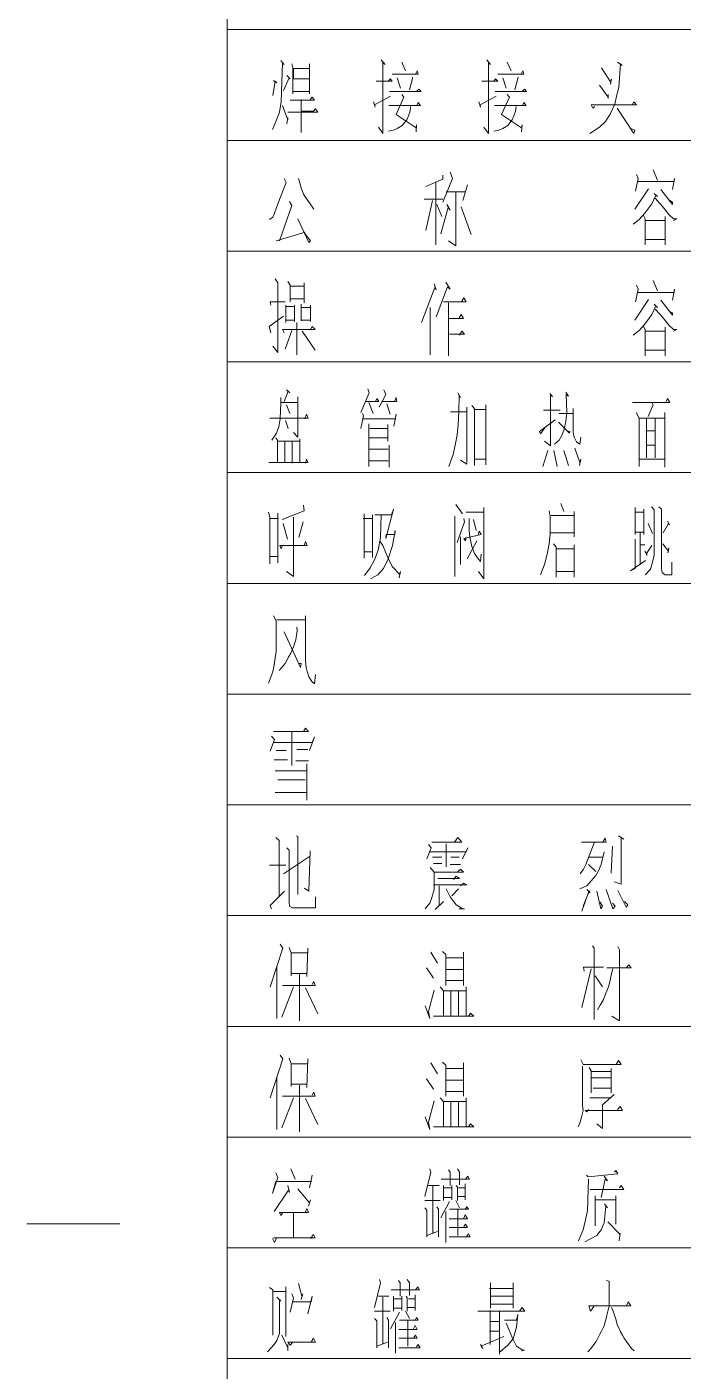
# Model space of a CAD drawing. Header units: millimetres. Extents: x 0 to 829, y 0 to 586.
# Drawn here: x 609.6 to 650.5, y 415.3 to 499 of the extents above; entities that cross this region are included whole.
import ezdxf

# ---------------------------------------------------------------- set-up
doc = ezdxf.new("R2010")
doc.units = ezdxf.units.MM

msp = doc.modelspace()

# ---------------------------------------------------------------- linework, layer by layer
at = {"color": 0, "lineweight": 0}
for points in [[(622.070694, 575.772139), (622.070694, 332.253167)], [(769.958667, 498.873639), (622.070694, 498.873639)], [(625.407972, 496.940417), (625.616111, 496.693472), (625.510278, 496.79225), (625.44325, 494.375722), (625.337417, 493.737194), (625.097528, 493.144528), (624.889389, 492.650639)], [(626.095889, 496.742861), (626.166444, 496.495917), (626.166444, 494.869611), (626.166444, 495.017778), (627.200083, 495.017778), (627.200083, 494.869611), (627.200083, 496.742861), (627.200083, 496.446528), (626.201722, 496.446528), (626.201722, 495.808), (627.168333, 495.808)], [(631.669778, 496.989806), (631.909667, 496.693472), (631.772083, 496.79225), (631.772083, 492.403694), (631.496917, 492.798806)], [(632.946833, 496.841639), (633.186722, 496.298361)], [(638.242028, 496.989806), (638.485444, 496.693472), (638.344333, 496.79225), (638.344333, 492.403694), (638.069167, 492.798806)], [(639.519083, 496.841639), (639.758972, 496.298361)], [(646.401778, 496.841639), (646.676944, 496.644083), (646.574639, 496.742861), (646.472333, 495.264722), (646.33475, 494.721444), (646.228917, 494.227556), (645.95375, 493.638417), (645.643306, 493.144528), (645.262306, 492.798806), (644.676694, 492.403694)], [(625.785444, 496.005556), (625.993583, 495.808), (625.926556, 495.857389), (625.580833, 495.067167)], [(632.361222, 496.100806), (633.980472, 496.100806), (633.913444, 496.298361), (633.807611, 496.100806)], [(633.63475, 495.906778), (633.430139, 495.116556)], [(638.933472, 496.100806), (640.552722, 496.100806), (640.485694, 496.298361), (640.383389, 496.100806)], [(640.210528, 495.906778), (640.002389, 495.116556)], [(645.403417, 496.495917), (645.95375, 495.610444), (646.024306, 495.808), (645.95375, 495.462278)], [(624.959944, 495.709222), (625.164556, 495.561056), (625.06225, 495.659833), (624.924667, 494.770833)], [(631.359333, 495.659833), (632.361222, 495.659833), (632.220111, 495.808), (632.117806, 495.659833)], [(632.188361, 495.017778), (634.153333, 495.017778), (634.01575, 495.165944), (633.878167, 495.017778)], [(632.671667, 495.857389), (632.876278, 495.215333)], [(637.931583, 495.659833), (638.933472, 495.659833), (638.795889, 495.808), (638.690056, 495.659833)], [(638.760611, 495.017778), (640.725583, 495.017778), (640.588, 495.165944), (640.450417, 495.017778)], [(639.243917, 495.857389), (639.448528, 495.215333)], [(645.262306, 495.412889), (645.816167, 494.672056), (645.816167, 494.820222), (645.816167, 494.573278)], [(625.856, 493.737194), (627.718667, 493.737194), (627.581083, 493.93475), (627.4435, 493.786583), (626.685028, 493.786583), (626.685028, 494.523889), (626.685028, 492.453083)], [(625.993583, 494.4745), (627.514056, 494.4745), (627.372944, 494.672056), (627.235361, 494.523889)], [(631.186472, 494.375722), (631.288778, 494.033528), (631.257028, 494.181694), (632.255389, 494.721444)], [(632.153083, 494.132306), (634.118056, 494.132306), (633.980472, 494.326333), (633.913444, 494.181694)], [(632.946833, 494.820222), (633.084417, 494.672056), (632.601111, 493.589028), (633.842889, 492.749417), (633.878167, 492.946972), (633.842889, 492.502472)], [(637.758722, 494.375722), (637.861028, 494.033528), (637.829278, 494.181694), (638.827639, 494.721444)], [(638.725333, 494.132306), (640.693833, 494.132306), (640.552722, 494.326333), (640.485694, 494.181694)], [(639.519083, 494.820222), (639.656667, 494.672056), (639.173361, 493.589028), (640.415139, 492.749417), (640.450417, 492.946972), (640.415139, 492.502472)], [(644.987139, 494.082917), (644.849556, 493.984139), (644.74725, 494.181694), (647.576528, 494.181694), (647.403667, 494.375722), (647.297833, 494.181694)], [(625.510278, 494.132306), (625.856, 493.243306), (625.856, 493.391472), (625.785444, 492.996361)], [(633.497167, 494.082917), (633.465417, 493.786583), (633.359583, 493.49025), (633.257278, 493.243306), (632.982111, 492.897583), (632.671667, 492.700028), (632.42825, 492.60125), (632.117806, 492.551861)], [(640.072944, 494.082917), (640.037667, 493.786583), (639.931833, 493.49025), (639.829528, 493.243306), (639.554361, 492.897583), (639.243917, 492.700028), (639.0005, 492.60125), (638.690056, 492.551861)], [(646.3665, 493.984139), (647.403667, 492.403694), (647.470694, 492.60125), (647.230806, 492.700028)], [(696.012917, 491.969778), (622.070694, 491.969778)], [(648.610167, 490.138861), (648.885333, 489.496806)], [(625.616111, 489.595583), (625.753694, 489.348639), (625.235111, 488.018667), (625.132806, 487.722333), (625.026972, 487.426), (624.924667, 487.179056), (624.716528, 487.030889)], [(626.512167, 489.595583), (626.685028, 489.002917), (626.822611, 488.611333), (627.03075, 488.315), (627.235361, 488.018667), (627.478778, 487.672944)], [(635.515056, 489.793139), (635.515056, 489.546194), (634.446139, 489.101694)], [(635.067028, 489.348639), (635.067028, 485.453972)], [(635.966611, 489.990694), (636.104194, 489.595583), (635.515056, 488.117444)], [(637.035528, 489.200472), (636.756833, 488.216222)], [(647.573, 489.842528), (647.678833, 489.595583), (647.505972, 488.805361), (647.643556, 489.398028), (649.918972, 489.398028), (649.95425, 489.595583), (649.816667, 488.904139)], [(635.723194, 488.755972), (636.929694, 488.755972)], [(636.308806, 488.755972), (636.308806, 485.404583), (635.860778, 485.700917)], [(648.677194, 488.657194), (648.885333, 488.463167), (648.783028, 488.561944), (648.539611, 488.018667), (648.091583, 487.426), (647.745861, 487.030889), (647.368389, 486.738083)], [(648.331472, 488.953528), (647.470694, 487.672944)], [(648.74775, 488.364389), (649.058194, 488.018667), (649.298083, 487.722333), (649.608528, 487.327222), (649.887222, 487.080278), (650.091833, 487.080278), (649.887222, 486.9815)], [(649.093472, 488.904139), (649.816667, 487.969278), (649.816667, 488.117444), (649.643806, 488.216222)], [(625.958306, 488.166833), (626.095889, 487.919889), (625.337417, 485.700917)], [(634.343833, 488.315), (635.515056, 488.315)], [(634.858889, 488.216222), (634.446139, 486.342972)], [(635.137583, 487.969278), (635.448028, 487.228444)], [(635.860778, 487.8705), (635.377472, 486.145417)], [(635.758472, 487.969278), (635.966611, 487.623556)], [(636.654528, 487.821111), (637.275417, 486.096028)], [(626.476889, 487.080278), (627.168333, 485.602139), (627.270639, 485.700917), (626.889639, 486.194806)], [(648.021028, 487.277833), (648.126861, 487.080278), (648.126861, 485.453972), (648.126861, 485.799694), (649.368639, 485.799694), (649.368639, 485.453972), (649.368639, 487.228444), (649.368639, 486.9815), (648.162139, 486.9815)], [(625.132806, 485.700917), (626.924917, 486.244194)], [(696.012917, 485.069444), (622.070694, 485.069444)], [(625.06225, 483.333778), (625.235111, 483.086833), (625.235111, 478.751194), (624.924667, 479.146306)], [(625.856, 483.185611), (625.993583, 482.942194), (625.993583, 481.905028)], [(626.028861, 482.892806), (626.822611, 482.892806)], [(626.857889, 483.086833), (626.857889, 481.855639)], [(634.964722, 483.037444), (635.102306, 482.645861), (635, 482.794028), (634.170972, 480.624444)], [(635.687917, 483.136222), (635.966611, 482.69525), (635.79375, 482.843417), (635.102306, 480.970167)], [(647.573, 482.942194), (647.678833, 482.69525), (647.505972, 481.905028), (647.643556, 482.497694), (649.918972, 482.497694), (649.95425, 482.69525), (649.816667, 482.003806)], [(648.610167, 483.235), (648.885333, 482.596472)], [(624.787083, 481.707472), (624.751806, 481.905028), (625.683139, 481.905028)], [(625.718417, 481.707472), (625.718417, 480.624444)], [(626.028861, 482.102583), (626.857889, 482.102583)], [(626.26875, 481.707472), (626.26875, 480.673833)], [(626.685028, 481.756861), (626.685028, 480.723222)], [(627.270639, 481.707472), (627.270639, 480.673833)], [(635.550333, 481.905028), (636.964972, 481.905028), (636.827389, 482.151972), (636.689806, 481.954417)], [(635.860778, 481.855639), (635.860778, 478.553639), (635.860778, 480.871389), (636.792111, 480.871389), (636.654528, 481.118333), (636.516944, 480.920778)], [(648.677194, 481.756861), (648.885333, 481.559306), (648.783028, 481.658083), (648.539611, 481.118333), (648.091583, 480.525667), (647.745861, 480.130556), (647.368389, 479.834222)], [(648.331472, 482.053194), (647.470694, 480.772611)], [(649.093472, 482.003806), (649.816667, 481.068944), (649.816667, 481.213583), (649.643806, 481.312361)], [(624.787083, 479.982389), (624.68125, 480.3775), (625.580833, 481.019556)], [(625.718417, 481.608694), (626.201722, 481.608694)], [(626.685028, 481.559306), (627.270639, 481.559306)], [(634.721306, 481.559306), (634.721306, 478.603028)], [(648.74775, 481.460528), (649.058194, 481.118333), (649.298083, 480.822), (649.608528, 480.426889), (649.887222, 480.179944), (650.091833, 480.179944), (649.887222, 480.081167)], [(625.616111, 479.982389), (625.510278, 480.179944), (627.545806, 480.179944), (627.372944, 480.3775), (627.270639, 480.179944)], [(626.095889, 480.130556), (625.683139, 478.94875)], [(625.753694, 480.772611), (626.237, 480.772611)], [(626.406333, 480.624444), (626.406333, 478.603028)], [(626.720306, 480.772611), (627.235361, 480.772611)], [(626.752056, 480.081167), (627.545806, 478.899361)], [(635.931333, 479.883611), (636.862667, 479.883611), (636.689806, 480.081167), (636.552222, 479.834222)], [(648.021028, 480.3775), (648.126861, 480.179944), (648.126861, 478.553639), (648.126861, 478.899361), (649.368639, 478.899361), (649.368639, 478.553639), (649.368639, 480.328111), (649.368639, 480.081167), (648.162139, 480.081167)], [(696.012917, 478.169111), (622.070694, 478.169111)], [(625.407972, 475.939556), (625.407972, 475.643222), (625.376222, 474.609583), (625.288028, 474.115694), (625.139861, 473.720583), (624.847056, 473.279611)], [(625.436194, 475.643222), (626.473361, 475.643222), (626.473361, 475.988944), (626.473361, 473.477167), (626.20525, 473.769972)], [(625.76075, 476.433444), (625.968889, 476.235889), (625.880694, 476.334667), (625.616111, 475.692611)], [(630.833694, 476.482833), (630.921889, 476.235889), (630.389194, 475.004694)], [(630.685528, 475.692611), (631.514556, 475.692611), (631.394611, 475.890167), (631.306417, 475.692611)], [(631.839111, 476.433444), (631.959056, 476.137111), (631.542778, 475.350417)], [(631.750917, 475.692611), (632.639917, 475.692611), (632.608167, 475.939556), (632.49175, 475.692611)], [(636.439333, 476.235889), (636.615722, 475.939556), (636.527528, 476.087722), (636.495778, 475.054083), (636.467556, 474.263861), (636.407583, 473.625333), (636.291167, 473.082056), (636.143, 472.390611), (635.874889, 471.653306)], [(641.776861, 475.152861), (642.8105, 475.152861), (642.221361, 475.152861), (642.221361, 476.087722), (642.221361, 472.933889), (641.836833, 473.230222)], [(642.189611, 476.1865), (642.337778, 475.988944)], [(643.166806, 476.285278), (643.343194, 476.038333), (643.195028, 476.137111), (643.226778, 475.004694), (643.166806, 474.461417), (643.078611, 473.967528), (642.930444, 473.575944), (642.754056, 473.279611), (642.457722, 473.032667)], [(647.322528, 475.643222), (649.657917, 475.643222), (649.50975, 475.890167), (649.421556, 475.692611)], [(625.76075, 475.498583), (625.968889, 474.955306)], [(630.509139, 474.955306), (630.569111, 474.807139), (630.389194, 474.016917)], [(630.893667, 475.643222), (631.15825, 474.955306)], [(632.0155, 475.547972), (632.223639, 474.905917)], [(635.994833, 475.054083), (637.00025, 475.054083), (637.00025, 475.350417), (637.00025, 471.801472), (636.615722, 472.044889)], [(637.324806, 475.449194), (637.472972, 475.251639), (637.472972, 471.702694), (637.472972, 472.094278), (638.182056, 472.094278), (638.182056, 471.752083), (638.182056, 475.498583), (638.182056, 475.20225), (637.44475, 475.20225)], [(642.754056, 474.955306), (643.639528, 474.955306), (643.639528, 475.251639), (643.639528, 473.769972), (643.6995, 473.477167), (643.847667, 473.180833), (644.052278, 473.032667), (644.11225, 473.477167)], [(647.558889, 475.004694), (647.735278, 474.658972), (647.735278, 471.653306), (647.735278, 472.094278), (649.333361, 472.094278), (649.333361, 471.603917), (649.333361, 475.004694), (649.333361, 474.658972), (647.735278, 474.658972), (648.208, 474.658972), (648.208, 472.193056), (648.208, 472.983278), (648.740694, 472.983278), (648.740694, 472.193056), (648.740694, 474.658972), (648.740694, 473.86875), (648.208, 473.86875)], [(648.532556, 475.643222), (648.624278, 475.498583), (648.296194, 474.75775)], [(624.727111, 474.658972), (627.122472, 474.658972), (627.006056, 474.905917), (626.914333, 474.609583)], [(625.704306, 474.510806), (625.880694, 474.016917)], [(630.537361, 474.609583), (632.579944, 474.609583)], [(630.893667, 474.31325), (630.893667, 471.653306)], [(632.075472, 474.263861), (632.075472, 473.230222)], [(632.608167, 474.905917), (632.46, 474.165083)], [(641.865056, 474.066306), (641.600472, 473.674722), (641.5405, 473.819361), (642.514167, 474.560194)], [(642.722306, 474.412028), (643.403167, 473.720583), (643.431389, 473.819361), (643.255, 473.86875)], [(625.111639, 473.427778), (625.199833, 473.279611), (625.199833, 471.896722), (624.667139, 471.896722), (627.122472, 471.896722), (625.672556, 471.896722), (625.672556, 473.230222), (625.231583, 473.230222), (626.589778, 473.230222), (626.117056, 473.230222), (626.117056, 471.946111), (626.117056, 471.847333), (626.117056, 471.896722), (626.589778, 471.896722), (626.589778, 473.378389), (626.589778, 471.896722), (627.09425, 471.896722), (627.006056, 472.094278), (626.946083, 471.847333)], [(630.921889, 473.427778), (632.075472, 473.427778)], [(630.953639, 474.016917), (632.075472, 474.016917)], [(630.921889, 472.736333), (632.107222, 472.736333)], [(632.163667, 472.983278), (632.163667, 471.603917)], [(642.041444, 472.637556), (641.745111, 471.653306)], [(642.425972, 472.637556), (642.634111, 471.653306)], [(643.046861, 472.637556), (643.343194, 471.702694)], [(643.727722, 472.785722), (644.052278, 471.896722), (644.11225, 472.094278), (644.024056, 471.702694)], [(630.893667, 471.9955), (632.107222, 471.9955)], [(769.958667, 471.26525), (622.070694, 471.26525)], [(626.826139, 469.236778), (626.857889, 468.891056), (625.496167, 468.347778)], [(636.319389, 469.286167), (636.735667, 468.6935)], [(638.065639, 469.088611), (638.065639, 464.650667), (637.741083, 465.095167)], [(642.870472, 469.335556), (643.046861, 468.841667)], [(647.498917, 469.088611), (647.498917, 467.412917), (647.498917, 467.561083), (648.031611, 467.561083), (648.031611, 467.412917), (648.031611, 468.989833), (648.031611, 468.792278), (647.498917, 468.792278)], [(648.504333, 469.138), (648.680722, 468.940444), (648.680722, 466.132333), (648.564306, 465.687833), (648.444361, 465.243333), (648.119806, 464.897611)], [(648.977056, 469.138), (649.125222, 468.989833), (649.125222, 465.292722), (649.185194, 465.045778), (649.361583, 464.897611), (649.777861, 464.897611), (649.777861, 465.687833)], [(624.638917, 468.792278), (624.727111, 468.495944), (624.727111, 465.589056)], [(624.755333, 468.397167), (625.259806, 468.397167)], [(625.231583, 468.742889), (625.231583, 465.638444)], [(626.20525, 468.495944), (626.20525, 464.798833), (625.76075, 465.095167)], [(630.597333, 468.6935), (630.597333, 465.934778), (630.597333, 466.326361), (631.130028, 466.326361), (631.130028, 465.984167), (631.130028, 468.644111), (631.130028, 468.397167), (630.537361, 468.397167)], [(631.662722, 468.644111), (631.630972, 467.215361), (631.486333, 466.425139), (631.249972, 465.836), (630.981861, 465.342111), (630.625556, 464.848222)], [(631.278194, 468.644111), (632.311833, 468.644111), (632.431778, 468.989833), (631.959056, 467.165972), (631.987278, 467.412917), (632.519972, 467.412917), (632.548194, 467.659861), (632.371806, 466.721472), (632.107222, 465.885389), (631.810889, 465.292722), (631.454583, 464.897611), (631.010083, 464.650667)], [(636.259417, 468.545333), (636.259417, 464.798833)], [(636.823861, 468.397167), (636.852083, 468.199611), (636.407583, 466.919028)], [(636.940278, 468.792278), (638.093861, 468.792278)], [(637.148417, 468.397167), (637.148417, 468.104361), (637.148417, 467.70925), (637.176639, 467.412917), (637.236611, 467.067194), (637.324806, 466.672083), (637.472972, 466.231111), (637.649361, 465.984167), (637.8575, 465.737222), (637.88925, 466.181722)], [(637.413, 468.347778), (637.592917, 467.659861)], [(642.129639, 468.891056), (642.189611, 468.545333), (642.189611, 467.462306), (642.129639, 466.82025), (642.013222, 466.181722), (641.836833, 465.539667), (641.600472, 464.897611)], [(642.249583, 468.594722), (643.6995, 468.594722), (643.6995, 468.841667), (643.6995, 467.26475), (643.6995, 467.511694), (642.189611, 467.511694)], [(649.50975, 468.249), (649.629694, 468.005583), (649.569722, 468.104361), (649.245167, 467.511694)], [(625.556139, 468.104361), (625.820722, 467.116583)], [(626.797917, 468.199611), (626.529806, 467.215361)], [(636.972028, 467.215361), (636.912056, 467.017806), (636.823861, 467.165972), (637.88925, 467.412917), (637.769306, 467.610472), (637.709333, 467.412917)], [(647.79525, 467.511694), (647.79525, 465.589056), (647.79525, 466.770861), (648.091583, 466.770861)], [(648.296194, 468.104361), (648.564306, 467.462306)], [(625.524389, 466.721472), (625.436194, 466.523917), (625.348, 466.721472), (627.0625, 466.721472), (626.946083, 466.968417), (626.857889, 466.721472)], [(631.60275, 466.968417), (631.779139, 466.721472), (631.959056, 466.276972), (632.135444, 465.836), (632.371806, 465.3915), (632.816306, 464.947), (632.876278, 465.095167), (632.784556, 464.700056)], [(636.615722, 467.26475), (636.615722, 465.539667)], [(637.621139, 467.017806), (637.028472, 465.885389)], [(642.39775, 466.82025), (642.574139, 466.622694), (642.574139, 464.749444), (642.574139, 465.095167), (643.6995, 465.095167), (643.6995, 464.749444), (643.6995, 466.770861), (643.6995, 466.523917), (642.574139, 466.523917)], [(647.498917, 467.116583), (647.498917, 465.292722), (647.202583, 465.144556), (648.148028, 465.786611)], [(648.091583, 466.37575), (648.23975, 466.132333), (648.208, 466.231111), (648.532556, 466.721472)], [(649.213417, 466.82025), (649.569722, 466.37575), (649.597944, 466.573306), (649.537972, 466.276972)], [(624.755333, 466.033556), (625.199833, 466.033556)], [(696.012917, 464.364917), (622.070694, 464.364917)], [(624.959944, 462.336444), (625.132806, 462.040111), (625.132806, 460.117472), (625.06225, 459.722361), (625.026972, 459.426028), (624.959944, 459.030917), (624.854111, 458.688722), (624.6495, 458.145444)], [(625.164556, 462.0895), (626.924917, 462.0895)], [(626.406333, 461.645), (626.441611, 461.398056), (626.339306, 460.854778), (626.201722, 460.413806), (626.028861, 460.018694), (625.891278, 459.77175), (625.683139, 459.376639), (625.302139, 458.932139)], [(626.960194, 462.336444), (626.960194, 459.524806), (626.995472, 459.129694), (627.0625, 458.88275), (627.168333, 458.540556), (627.341194, 458.244222), (627.514056, 458.096056), (627.581083, 458.688722)], [(625.616111, 461.348667), (626.64975, 459.129694), (626.685028, 459.376639), (626.547444, 459.376639)], [(696.012917, 457.464583), (622.070694, 457.464583)], [(624.822361, 454.843444), (625.026972, 454.645889), (624.751806, 453.905056)], [(624.959944, 455.13625), (627.133056, 455.13625), (626.960194, 455.333806), (626.822611, 455.13625)], [(626.095889, 455.13625), (626.095889, 453.019583)], [(624.959944, 454.448333), (627.372944, 454.448333), (627.514056, 454.794056), (627.200083, 453.954444)], [(626.406333, 454.003833), (627.097778, 454.003833)], [(624.991694, 453.361778), (625.820722, 453.361778)], [(625.132806, 453.954444), (625.753694, 453.954444)], [(626.339306, 453.312389), (627.133056, 453.312389)], [(625.06225, 452.673861), (627.03075, 452.673861), (627.03075, 453.118361), (627.03075, 450.85), (627.03075, 451.340361), (625.06225, 451.340361)], [(625.235111, 452.130583), (626.924917, 452.130583)], [(696.012917, 450.560722), (622.070694, 450.560722)], [(625.097528, 448.53225), (625.302139, 448.334694), (625.302139, 444.835139)], [(626.374583, 448.631028), (626.476889, 448.581639), (626.476889, 444.983306)], [(634.827139, 448.235917), (636.689806, 448.235917), (636.446389, 448.53225), (636.241778, 448.235917)], [(635.723194, 448.137139), (635.723194, 446.708389)], [(644.934222, 448.186528), (644.419167, 446.856556), (644.278056, 446.560222), (644.073444, 446.263889)], [(644.140472, 448.235917), (645.692694, 448.235917), (645.625667, 448.482861), (645.488083, 448.235917)], [(646.454694, 448.631028), (646.796889, 448.433472), (646.627556, 448.482861), (646.627556, 445.625361), (646.176, 445.77)], [(625.580833, 446.263889), (627.200083, 447.350444)], [(625.785444, 447.890194), (625.926556, 447.742028), (625.926556, 444.489417), (625.958306, 444.242472), (626.131167, 444.143694), (627.581083, 444.143694), (627.581083, 444.835139)], [(627.235361, 447.692639), (627.168333, 445.180861), (626.889639, 445.378417)], [(634.619, 448.08775), (634.791861, 447.890194), (634.516694, 447.202278)], [(634.689556, 447.64325), (636.964972, 447.64325), (637.070806, 447.890194), (636.725083, 447.202278)], [(634.858889, 447.301056), (635.448028, 447.301056)], [(635.998361, 447.301056), (636.516944, 447.301056)], [(645.555111, 447.64325), (645.38225, 446.856556), (645.209389, 446.461444), (645.040056, 446.165111), (644.761361, 445.819389), (644.486194, 445.526583), (644.038167, 445.329028)], [(644.623778, 447.301056), (645.488083, 447.301056)], [(646.073694, 447.988972), (646.003139, 446.313278)], [(624.716528, 446.807167), (625.718417, 446.807167)], [(634.721306, 446.659), (634.964722, 446.362667), (634.964722, 445.279639), (634.827139, 444.78575), (634.689556, 444.440028), (634.410861, 444.094306)], [(634.929444, 446.905944), (635.448028, 446.905944)], [(634.964722, 446.362667), (636.792111, 446.362667), (636.61925, 446.560222), (636.446389, 446.412056)], [(635.966611, 446.856556), (636.61925, 446.856556)], [(644.5885, 446.856556), (645.040056, 446.412056)], [(634.929444, 445.575972), (637.00025, 445.575972), (636.792111, 445.67475), (636.61925, 445.526583)], [(635.204611, 445.967556), (636.552222, 445.967556), (636.344083, 446.115722), (636.171222, 445.918167)], [(624.822361, 444.094306), (624.751806, 444.291861), (625.647861, 445.180861)], [(635.275167, 445.526583), (635.275167, 444.291861), (635.03175, 444.044917), (635.550333, 444.538806)], [(635.723194, 445.329028), (635.966611, 444.835139), (636.344083, 444.34125), (636.756833, 444.094306), (636.862667, 444.094306), (636.516944, 444.094306), (636.862667, 444.094306)], [(636.481667, 445.329028), (636.068917, 444.884528)], [(644.623778, 445.23025), (644.17575, 443.946139)], [(644.486194, 445.279639), (644.694333, 445.082083), (644.623778, 445.180861), (644.246306, 444.242472)], [(645.107083, 445.180861), (645.3505, 444.094306), (645.452806, 444.242472), (645.315222, 444.489417)], [(645.692694, 445.279639), (646.108972, 444.094306), (646.246556, 444.242472), (646.073694, 444.440028)], [(646.419417, 445.23025), (646.938, 444.193083), (647.040306, 444.34125), (646.832167, 444.538806)], [(696.012917, 443.660389), (622.070694, 443.660389)], [(625.372694, 441.878861), (625.545556, 441.631917), (624.751806, 439.215389)], [(625.926556, 441.681306), (626.064139, 441.335583), (626.064139, 439.906833)], [(627.097778, 441.631917), (627.03075, 439.857444)], [(635.483306, 441.434361), (635.687917, 441.236806), (635.687917, 439.314167), (635.687917, 439.6105), (636.792111, 439.6105), (636.792111, 439.314167), (636.792111, 441.384972), (636.792111, 441.03925), (635.723194, 441.03925)], [(644.831917, 441.780083), (644.934222, 441.631917), (644.934222, 437.193972)], [(646.419417, 441.730694), (646.521722, 441.533139), (646.521722, 437.095194), (646.038417, 437.391528)], [(626.028861, 441.335583), (627.097778, 441.335583)], [(634.756583, 441.384972), (635.172861, 440.693528)], [(625.164556, 440.446583), (625.164556, 437.243361)], [(626.028861, 440.055), (627.03075, 440.055)], [(626.579194, 440.005611), (626.579194, 437.095194)], [(634.481417, 440.397194), (634.929444, 439.758667)], [(635.723194, 440.298417), (636.756833, 440.298417)], [(644.761361, 440.347806), (644.17575, 437.934806)], [(644.313333, 440.199639), (644.278056, 440.446583), (645.523361, 440.446583)], [(645.004778, 439.906833), (645.452806, 439.215389)], [(646.108972, 440.347806), (646.003139, 439.956222), (645.936111, 439.6105), (645.833806, 439.215389), (645.660944, 438.820278), (645.523361, 438.425167), (645.315222, 438.082972), (645.142361, 437.786639)], [(645.727972, 440.397194), (647.248444, 440.397194), (647.107333, 440.59475), (646.938, 440.397194)], [(626.201722, 439.215389), (625.475, 437.342139)], [(625.510278, 439.314167), (627.545806, 439.314167), (627.478778, 439.561111), (627.372944, 439.363556)], [(626.960194, 439.166), (627.718667, 437.539694)], [(634.410861, 438.033583), (634.689556, 437.243361), (634.619, 437.687861), (634.964722, 439.017833)], [(635.342194, 439.215389), (635.550333, 438.968444), (635.550333, 437.391528), (634.929444, 437.391528), (637.448278, 437.391528), (637.240139, 437.589083), (637.102556, 437.391528)], [(635.998361, 437.391528), (635.998361, 438.968444), (635.515056, 438.968444), (636.964972, 438.968444), (636.964972, 437.391528), (636.964972, 439.215389), (636.964972, 438.919056)], [(636.481667, 438.968444), (636.481667, 437.391528)], [(696.012917, 436.760056), (622.070694, 436.760056)], [(625.372694, 434.975), (625.545556, 434.728056), (624.751806, 432.315056)], [(625.926556, 434.777444), (626.064139, 434.43525), (626.064139, 433.002972)], [(626.028861, 434.43525), (627.097778, 434.43525)], [(627.097778, 434.728056), (627.03075, 432.953583)], [(634.756583, 434.484639), (635.172861, 433.793194)], [(635.483306, 434.5305), (635.687917, 434.336472), (635.687917, 432.413833), (635.687917, 432.706639), (636.792111, 432.706639), (636.792111, 432.413833), (636.792111, 434.484639), (636.792111, 434.138917), (635.723194, 434.138917)], [(644.211028, 434.287083), (644.211028, 432.315056), (644.211028, 431.821167), (644.246306, 431.524833), (644.17575, 431.179111), (644.038167, 430.738139), (643.935861, 430.491194)], [(644.105194, 434.678667), (644.246306, 434.385861), (646.627556, 434.385861), (646.454694, 434.629278), (646.313583, 434.385861)], [(644.623778, 434.188306), (644.761361, 433.99075), (644.761361, 432.611389)], [(644.796639, 433.941361), (645.971389, 433.941361)], [(646.003139, 434.138917), (646.003139, 432.611389)], [(625.164556, 433.54625), (625.164556, 430.343028)], [(626.028861, 433.151139), (627.03075, 433.151139)], [(626.579194, 433.10175), (626.579194, 430.194861)], [(634.481417, 433.496861), (634.929444, 432.854806)], [(635.723194, 433.398083), (636.756833, 433.398083)], [(644.796639, 433.54625), (645.971389, 433.54625)], [(626.201722, 432.315056), (625.475, 430.441806)], [(625.510278, 432.413833), (627.545806, 432.413833), (627.478778, 432.65725), (627.372944, 432.463222)], [(626.960194, 432.265667), (627.718667, 430.639361)], [(635.342194, 432.315056), (635.550333, 432.068111), (635.550333, 430.491194), (634.929444, 430.491194), (637.448278, 430.491194), (637.240139, 430.68875), (637.102556, 430.491194)], [(635.998361, 430.491194), (635.998361, 432.068111), (635.515056, 432.068111), (636.964972, 432.068111), (636.964972, 430.491194), (636.964972, 432.315056), (636.964972, 432.018722)], [(644.659056, 432.315056), (645.971389, 432.315056)], [(644.867194, 432.904194), (646.003139, 432.904194)], [(646.176, 432.512611), (645.452806, 431.870556), (645.452806, 430.392417), (645.107083, 430.68875)], [(634.410861, 431.129722), (634.689556, 430.343028), (634.619, 430.787528), (634.964722, 432.1175)], [(636.481667, 432.068111), (636.481667, 430.491194)], [(644.5885, 431.574222), (644.486194, 431.426056), (644.383889, 431.524833), (646.694583, 431.524833), (646.557, 431.771778), (646.384139, 431.574222)], [(696.012917, 429.859722), (622.070694, 429.859722)], [(625.097528, 427.630167), (625.235111, 427.333833), (624.889389, 426.349583), (625.097528, 427.086889), (627.341194, 427.086889)], [(626.028861, 427.877111), (626.304028, 427.235056)], [(627.372944, 427.482), (627.200083, 426.695306)], [(634.689556, 427.877111), (634.756583, 427.679556), (634.379111, 426.152028)], [(635.41275, 427.235056), (637.173111, 427.235056), (637.070806, 427.432611), (636.929694, 427.235056)], [(635.860778, 427.827722), (635.966611, 427.679556), (635.966611, 426.843472)], [(636.414639, 427.877111), (636.552222, 427.679556), (636.552222, 426.892861)], [(644.5885, 427.235056), (644.521472, 425.263028), (644.383889, 424.6245), (644.246306, 424.081222), (643.967611, 423.389778)], [(644.450917, 427.482), (644.55675, 427.383222), (646.419417, 427.580778), (646.281833, 427.778333), (646.211278, 427.679556)], [(645.555111, 427.432611), (645.76325, 427.136278), (645.625667, 427.235056), (645.38225, 426.102639)], [(625.856, 426.843472), (625.958306, 426.398972), (625.891278, 426.547139), (624.991694, 425.213639)], [(626.476889, 426.645917), (627.200083, 425.756917), (627.270639, 425.954472), (627.133056, 425.559361)], [(634.619, 426.843472), (635.275167, 426.843472)], [(634.894167, 426.794083), (634.894167, 423.883667)], [(635.550333, 426.843472), (635.550333, 425.905083)], [(635.550333, 426.695306), (636.033639, 426.695306)], [(636.068917, 426.843472), (636.068917, 425.954472)], [(636.344083, 426.843472), (636.414639, 426.744694), (636.414639, 425.905083)], [(636.481667, 426.695306), (636.897944, 426.695306)], [(636.897944, 426.94225), (636.897944, 425.954472)], [(644.694333, 426.596528), (646.796889, 426.596528), (646.627556, 426.843472), (646.521722, 426.695306)], [(634.379111, 425.905083), (635.342194, 425.905083)], [(635.931333, 425.855694), (635.377472, 424.822056)], [(635.550333, 426.102639), (636.068917, 426.102639)], [(636.308806, 425.905083), (636.552222, 425.460583)], [(636.446389, 426.152028), (636.897944, 426.152028)], [(645.590389, 425.707528), (645.76325, 425.460583), (645.660944, 425.559361), (645.555111, 424.525722), (645.38225, 424.081222), (645.107083, 423.7355), (644.348611, 423.340389)], [(645.004778, 424.328167), (645.004778, 426.201417), (645.004778, 425.954472), (646.281833, 425.954472), (646.281833, 426.201417), (646.281833, 424.426944)], [(626.201722, 425.118389), (626.201722, 423.587333), (624.959944, 423.587333), (627.545806, 423.587333), (627.4435, 423.784889), (627.270639, 423.537944)], [(625.545556, 425.167778), (625.407972, 424.970222), (625.337417, 425.167778), (627.133056, 425.167778), (627.03075, 425.411194), (626.924917, 425.167778)], [(634.379111, 425.460583), (634.516694, 425.312417), (634.516694, 423.636722)], [(635.137583, 425.509972), (635.239889, 425.361806), (635.239889, 423.636722)], [(635.687917, 425.213639), (635.687917, 423.294528)], [(635.896056, 424.772667), (637.035528, 424.772667), (636.897944, 425.019611), (636.792111, 424.772667)], [(635.931333, 425.361806), (637.102556, 425.361806), (637.00025, 425.509972), (636.897944, 425.361806)], [(636.446389, 425.361806), (636.446389, 423.7355)], [(615.3785, 424.462222), (609.589417, 424.462222)], [(634.516694, 423.7355), (635.172861, 423.982444)], [(635.896056, 424.229389), (637.035528, 424.229389), (636.929694, 424.426944), (636.827389, 424.278778)], [(645.798528, 424.575111), (646.557, 423.784889), (646.557, 423.883667), (646.486444, 423.389778)], [(624.889389, 423.537944), (625.026972, 423.294528), (625.097528, 423.488556), (625.132806, 423.587333)], [(635.896056, 423.636722), (637.208389, 423.636722), (637.102556, 423.834278), (637.00025, 423.686111)], [(696.012917, 422.955861), (622.070694, 422.955861)], [(624.716528, 420.482889), (624.924667, 420.334722), (624.924667, 417.526611), (624.924667, 420.235944), (625.718417, 420.235944), (625.718417, 420.532278), (625.718417, 417.427833)], [(626.512167, 420.729833), (626.720306, 419.939611), (626.787333, 420.087778), (626.685028, 419.742056)], [(631.567472, 420.976778), (631.6345, 420.779222), (631.257028, 419.251694)], [(632.290667, 420.334722), (634.051028, 420.334722), (633.948722, 420.532278), (633.807611, 420.334722)], [(632.738694, 420.927389), (632.844528, 420.779222), (632.844528, 419.939611)], [(633.292556, 420.976778), (633.430139, 420.779222), (633.430139, 419.989)], [(638.485444, 420.779222), (638.485444, 419.202306), (638.485444, 419.44925), (639.900083, 419.44925), (639.900083, 419.202306), (639.900083, 420.779222), (639.900083, 420.4335), (638.414889, 420.4335)], [(645.678583, 420.927389), (645.883194, 420.878), (645.883194, 419.301083), (645.816167, 419.103528), (645.745611, 418.856583), (645.678583, 418.56025), (645.608028, 418.263917), (645.541, 418.066361), (645.403417, 417.770028), (645.297583, 417.576), (645.16, 417.329056), (645.057694, 417.1315), (644.920111, 416.933944), (644.779, 416.736389), (644.539111, 416.489444)], [(625.164556, 419.890222), (625.407972, 419.643278), (625.337417, 419.742056), (625.337417, 417.625389), (625.164556, 417.180889), (624.991694, 416.933944), (624.578944, 416.489444)], [(626.095889, 420.087778), (626.201722, 419.840833), (625.993583, 418.955361)], [(626.166444, 419.597417), (627.305917, 419.597417), (627.372944, 419.939611), (627.097778, 418.856583)], [(631.496917, 419.939611), (632.153083, 419.939611)], [(631.772083, 419.890222), (631.772083, 416.983333)], [(632.42825, 419.939611), (632.42825, 419.00475)], [(632.42825, 419.791444), (632.911556, 419.791444)], [(632.946833, 419.939611), (632.946833, 419.054139)], [(633.222, 419.939611), (633.292556, 419.840833), (633.292556, 419.00475)], [(633.359583, 419.791444), (633.775861, 419.791444)], [(633.775861, 420.038389), (633.775861, 419.054139)], [(638.485444, 419.939611), (639.864806, 419.939611)], [(631.257028, 419.00475), (632.220111, 419.00475)], [(632.80925, 418.955361), (632.255389, 417.918194)], [(632.42825, 419.202306), (632.946833, 419.202306)], [(633.186722, 419.00475), (633.430139, 418.56025)], [(633.324306, 419.251694), (633.775861, 419.251694)], [(637.691694, 419.00475), (640.623278, 419.00475), (640.450417, 419.251694), (640.277556, 419.00475)], [(638.450167, 419.054139), (638.450167, 416.933944), (638.450167, 418.362694), (639.035778, 418.362694), (639.035778, 419.00475), (639.035778, 416.341278), (639.035778, 417.770028), (638.414889, 417.770028)], [(644.920111, 419.301083), (644.711972, 419.00475), (644.609667, 419.350472), (647.230806, 419.350472), (647.057944, 419.597417), (646.955639, 419.350472)], [(646.024306, 419.251694), (646.126611, 419.00475), (646.228917, 418.708417), (646.299472, 418.461472), (646.3665, 418.165139), (646.472333, 417.967583), (646.574639, 417.724167), (646.712222, 417.526611), (646.818056, 417.329056), (646.955639, 417.1315), (647.1285, 416.884556), (647.266083, 416.687), (647.438944, 416.538833)], [(631.257028, 418.56025), (631.394611, 418.412083), (631.394611, 416.736389)], [(632.0155, 418.609639), (632.117806, 418.461472), (632.117806, 416.736389)], [(632.565833, 418.313306), (632.565833, 416.390667)], [(632.773972, 417.868806), (633.913444, 417.868806), (633.775861, 418.11575), (633.670028, 417.868806)], [(632.80925, 418.461472), (633.980472, 418.461472), (633.878167, 418.609639), (633.775861, 418.461472)], [(633.324306, 418.461472), (633.324306, 416.835167)], [(639.346222, 418.461472), (640.104694, 418.461472), (640.17525, 418.807194), (640.104694, 418.016972), (639.900083, 417.279667), (639.554361, 416.884556), (639.071056, 416.489444)], [(639.448528, 418.263917), (639.621389, 417.868806), (639.829528, 417.378444), (640.104694, 416.835167), (640.485694, 416.588222), (640.588, 416.588222), (640.415139, 416.538833)], [(625.475, 417.526611), (625.856, 416.736389), (625.856, 416.933944), (625.856, 416.538833)], [(626.166444, 417.082111), (625.993583, 416.884556), (625.856, 417.082111), (627.581083, 417.082111), (627.4435, 417.329056), (627.305917, 417.082111)], [(632.773972, 417.329056), (633.913444, 417.329056), (633.807611, 417.526611), (633.705306, 417.378444)], [(637.861028, 416.933944), (638.002139, 416.687), (637.896306, 416.835167), (639.310944, 417.427833)], [(631.394611, 416.835167), (632.050778, 417.082111)], [(632.773972, 416.736389), (634.086306, 416.736389), (633.980472, 416.933944), (633.878167, 416.785778)], [(769.958667, 416.055528), (622.070694, 416.055528)]]:
    msp.add_lwpolyline(points, dxfattribs=at)

doc.saveas('drawing.dxf')
